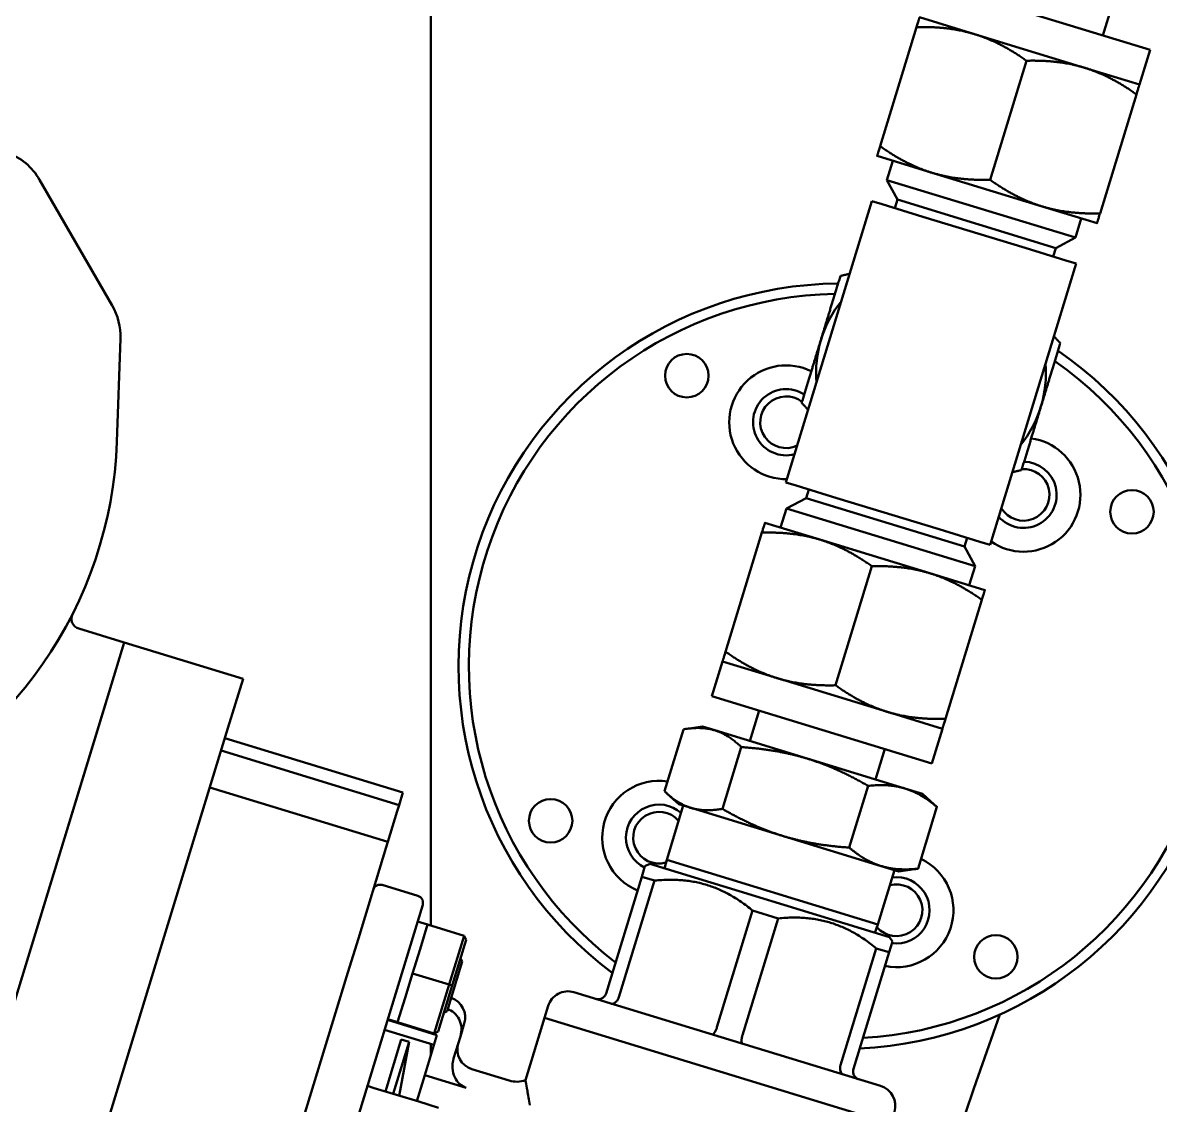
# Model space of a CAD drawing. Header units: inches. Extents: x 11 to 1621, y 11 to 1332.
# Drawn here: x 1194.728 to 1199.057, y 375.21 to 379.331 of the extents above; entities that cross this region are included whole.
import ezdxf

# ---------------------------------------------------------------- set-up
doc = ezdxf.new("R2010")
doc.units = ezdxf.units.IN
doc.header["$LTSCALE"] = 48
doc.header["$MEASUREMENT"] = 0
doc.layers.add('Visible (ANSI)', color=7, linetype='Continuous', lineweight=50)

msp = doc.modelspace()

# ---------------------------------------------------------------- linework, layer by layer
at = {"layer": 'Visible (ANSI)'}
for p, q in [((1196.281653, 387.130235), (1196.281653, 375.893807)), ((1198.181368, 379.48323), (1199.018135, 379.227405)), ((1198.875374, 379.401763), (1198.838828, 379.282224)), ((1198.350213, 379.287304), (1198.141021, 379.35126)), ((1197.991057, 378.860748), (1198.129596, 379.313891)), ((1198.768596, 379.159391), (1198.350213, 379.287304)), ((1199.018135, 379.227405), (1198.977788, 379.095435)), ((1198.40944, 378.732836), (1198.54798, 379.185979)), ((1198.977788, 379.095435), (1198.768596, 379.159391)), ((1198.827823, 378.604923), (1198.966363, 379.058066)), ((1197.979632, 378.82338), (1198.188824, 378.759423)), ((1198.039401, 378.805106), (1198.017049, 378.731997)), ((1194.792434, 378.732894), (1195.068607, 378.254548)), ((1198.017049, 378.731997), (1198.734278, 378.512718)), ((1198.056586, 378.657638), (1198.017049, 378.731997)), ((1198.188824, 378.759423), (1198.607207, 378.631511)), ((1197.959813, 378.651671), (1197.632357, 377.58061)), ((1197.959813, 378.651671), (1197.998663, 378.639794)), ((1198.154063, 378.592283), (1197.998663, 378.639794)), ((1198.056586, 378.657638), (1198.046646, 378.625124)), ((1198.056586, 378.657638), (1198.659919, 378.473181)), ((1198.607207, 378.631511), (1198.816399, 378.567554)), ((1198.542561, 378.473507), (1198.154063, 378.592283)), ((1198.75663, 378.585828), (1198.734278, 378.512718)), ((1198.659919, 378.473181), (1198.734278, 378.512718)), ((1198.697961, 378.425997), (1198.542561, 378.473507)), ((1198.659919, 378.473181), (1198.649978, 378.440667)), ((1198.697961, 378.425997), (1198.736811, 378.414119)), ((1198.736811, 378.414119), (1198.409355, 377.343058)), ((1195.100111, 378.128194), (1195.08641, 377.735844)), ((1197.671207, 377.568732), (1197.632357, 377.58061)), ((1197.671207, 377.568732), (1197.826606, 377.521222)), ((1197.709249, 377.521548), (1197.719189, 377.554063)), ((1197.709249, 377.521548), (1197.63489, 377.482011)), ((1198.312581, 377.337091), (1197.709249, 377.521548)), ((1198.215105, 377.402446), (1197.826606, 377.521222)), ((1197.612538, 377.408902), (1197.63489, 377.482011)), ((1198.352119, 377.262732), (1197.63489, 377.482011)), ((1197.761961, 377.363218), (1197.552769, 377.427175)), ((1197.541345, 377.389806), (1197.402805, 376.936663)), ((1198.215105, 377.402446), (1198.370505, 377.354936)), ((1198.180344, 377.235306), (1197.761961, 377.363218)), ((1198.312581, 377.337091), (1198.322522, 377.369605)), ((1198.312581, 377.337091), (1198.352119, 377.262732)), ((1198.409355, 377.343058), (1198.370505, 377.354936)), ((1197.959728, 377.261894), (1197.821188, 376.80875)), ((1198.329767, 377.189623), (1198.352119, 377.262732)), ((1198.389536, 377.17135), (1198.180344, 377.235306)), ((1198.378111, 377.133981), (1198.239571, 376.680838)), ((1195.114721, 376.971624), (1194.941458, 377.024596)), ((1195.057168, 376.783375), (1195.114721, 376.971624)), ((1195.566519, 376.833496), (1195.114721, 376.971624)), ((1197.351033, 376.767324), (1197.39138, 376.899295)), ((1197.39138, 376.899295), (1197.600572, 376.835338)), ((1195.508965, 376.645247), (1195.566519, 376.833496)), ((1197.600572, 376.835338), (1198.018955, 376.707426)), ((1194.251419, 374.147889), (1195.057168, 376.783375)), ((1194.26293, 374.185539), (1195.045657, 376.745725)), ((1198.187799, 376.511499), (1197.351033, 376.767324)), ((1197.53034, 376.712505), (1197.494904, 376.596601)), ((1198.018955, 376.707426), (1198.228147, 376.643469)), ((1195.508965, 376.645247), (1194.703216, 374.009761)), ((1197.170413, 376.405901), (1197.242242, 376.640845)), ((1197.315597, 376.65142), (1197.256391, 376.643099)), ((1197.361705, 376.637324), (1197.315597, 376.65142)), ((1198.187799, 376.511499), (1198.228147, 376.643469)), ((1196.175151, 376.400404), (1195.497455, 376.607597)), ((1197.713197, 376.529862), (1197.361705, 376.637324)), ((1195.482945, 376.560137), (1196.160641, 376.352945)), ((1197.390884, 376.338496), (1197.462714, 376.57344)), ((1198.008492, 376.566319), (1197.973057, 376.450415)), ((1198.085472, 376.416046), (1197.713197, 376.529862)), ((1197.873395, 376.190977), (1197.945225, 376.425921)), ((1196.11786, 376.213014), (1195.440164, 376.420207)), ((1196.160641, 376.352945), (1196.175151, 376.400404)), ((1197.225313, 376.356113), (1197.180882, 376.39612)), ((1198.152364, 376.395595), (1198.085472, 376.416046)), ((1198.152364, 376.395595), (1198.196795, 376.355589)), ((1196.160641, 376.352945), (1196.153431, 376.329363)), ((1197.178808, 376.144148), (1197.242048, 376.350997)), ((1197.225313, 376.356113), (1197.271421, 376.342017)), ((1197.271421, 376.342017), (1197.622912, 376.234555)), ((1198.135435, 376.110864), (1198.207264, 376.345808)), ((1196.153431, 376.329363), (1196.11786, 376.213014)), ((1196.11786, 376.213014), (1196.111733, 376.192974)), ((1197.622912, 376.234555), (1197.995188, 376.120739)), ((1196.005522, 375.845573), (1196.111733, 376.192974)), ((1197.114124, 376.128684), (1197.096258, 376.12083)), ((1198.027083, 375.849565), (1197.114124, 376.128684)), ((1197.169959, 376.111614), (1197.178808, 376.144148)), ((1197.982104, 375.898556), (1197.178808, 376.144148)), ((1196.94804, 375.636031), (1197.083868, 376.080305)), ((1197.096258, 376.12083), (1197.083868, 376.080305)), ((1197.083868, 376.080305), (1197.132407, 376.065465)), ((1197.982104, 375.898556), (1198.045344, 376.105405)), ((1197.995188, 376.120739), (1198.06208, 376.100288)), ((1198.06208, 376.100288), (1198.121286, 376.108609)), ((1196.096447, 376.048714), (1196.231986, 376.007276)), ((1197.132407, 376.065465), (1196.996578, 375.621191)), ((1196.212298, 375.848619), (1196.250283, 375.972863)), ((1197.370123, 375.506987), (1197.505952, 375.951261)), ((1197.505952, 375.951261), (1197.603029, 375.921582)), ((1196.268498, 375.897783), (1196.230848, 375.909293)), ((1197.603029, 375.921582), (1197.467201, 375.477308)), ((1196.268511, 375.897825), (1196.240108, 375.804924)), ((1196.407815, 375.855236), (1196.268511, 375.897825)), ((1197.971248, 375.866635), (1197.982104, 375.898556)), ((1196.212298, 375.848619), (1195.728849, 374.267328)), ((1196.005522, 375.845573), (1195.965786, 375.715602)), ((1196.35101, 375.669434), (1196.407815, 375.855236)), ((1196.415657, 375.840487), (1196.362305, 375.665981)), ((1196.407815, 375.855236), (1196.415657, 375.840487)), ((1198.025113, 375.792538), (1198.037502, 375.833063)), ((1198.027083, 375.849565), (1198.037502, 375.833063)), ((1196.240108, 375.804924), (1196.211705, 375.712023)), ((1197.840746, 375.363103), (1197.976574, 375.807378)), ((1198.025113, 375.792538), (1197.889285, 375.348264)), ((1197.976574, 375.807378), (1198.025113, 375.792538)), ((1196.34294, 375.568978), (1196.400494, 375.757227)), ((1196.400494, 375.757227), (1196.393959, 375.769518)), ((1195.601789, 374.525021), (1195.965786, 375.715602)), ((1196.211705, 375.712023), (1196.183303, 375.619123)), ((1196.35101, 375.669434), (1196.211705, 375.712023)), ((1196.294204, 375.483632), (1196.35101, 375.669434)), ((1196.362305, 375.665981), (1196.308953, 375.491474)), ((1196.362305, 375.665981), (1196.35101, 375.669434)), ((1196.183303, 375.619123), (1196.1549, 375.526222)), ((1197.993025, 375.283612), (1196.825882, 375.640443)), ((1196.34294, 375.568978), (1196.33065, 375.562444)), ((1196.727561, 375.588165), (1196.713748, 375.542985)), ((1196.116342, 375.534762), (1196.304591, 375.477208)), ((1196.11725, 375.537732), (1196.1549, 375.526222)), ((1196.294204, 375.483632), (1196.1549, 375.526222)), ((1196.393597, 375.472088), (1196.408557, 375.521018)), ((1196.713748, 375.542985), (1196.641231, 375.305792)), ((1198.031491, 375.140111), (1196.713748, 375.542985)), ((1196.713748, 375.542985), (1198.031491, 375.140111)), ((1196.104965, 375.497549), (1196.293214, 375.439996)), ((1196.258008, 375.324842), (1196.304591, 375.477208)), ((1196.308953, 375.491474), (1196.294204, 375.483632)), ((1196.393597, 375.472088), (1196.367877, 375.387959)), ((1196.168771, 375.460529), (1196.10834, 375.262868)), ((1196.198891, 375.451321), (1196.13846, 375.253659)), ((1196.1612, 375.246707), (1196.198891, 375.451321)), ((1196.198891, 375.451321), (1196.168771, 375.460529)), ((1196.281653, 375.44353), (1196.281653, 375.402181)), ((1196.437814, 375.347398), (1196.579115, 375.304198)), ((1196.227887, 375.226319), (1196.258008, 375.324842)), ((1196.416137, 375.276497), (1196.258008, 375.324842)), ((1196.039638, 375.283872), (1196.065992, 375.275815)), ((1196.235416, 375.224017), (1196.065992, 375.275815)), ((1196.235416, 375.224017), (1196.310716, 375.200995))]:
    msp.add_line(p, q, dxfattribs=at)
for centre, radius in [((1247.196979, 358.380235), 48.3125), ((1197.255206, 377.987304), 0.082677), ((1198.949447, 377.469323), 0.082677), ((1196.737225, 376.293064), 0.082677), ((1198.431466, 375.775082), 0.082677)]:
    msp.add_circle(centre, radius, dxfattribs=at)
for centre, radius, start, end in [((1247.196979, 358.380235), 50.625, 150.3890484, 174.5628914), ((1247.196979, 358.380235), 50.62647, 150.4164762, 174.5630497), ((1194.587861, 378.614784), 0.23622, 30, 70.158699), ((1197.843336, 376.881193), 1.456693, 90.477896, 233.254802), ((1197.843336, 376.881193), 1.417323, 90.979733, 232.682492), ((1194.864034, 378.136438), 0.23622, 358, 30), ((1198.184584, 377.997365), 0.4375, 141.213211, 163), ((1198.184584, 377.997365), 0.4375, 163, 184.786789), ((1197.843336, 376.881193), 1.456693, 272.745198, 55.522104), ((1197.633263, 377.809967), 0.216535, 63.713945, 270.799188), ((1197.843336, 376.881193), 1.417323, 273.317508, 55.020267), ((1198.184584, 377.997365), 0.4375, 343, 4.786789), ((1197.633263, 377.809967), 0.125984, 56.898265, 284.694544), ((1197.633263, 377.809967), 0.098425, 52.206556, 295.26031), ((1198.184584, 377.997365), 0.4375, 321.213211, 343), ((1193.512566, 377.790804), 1.574803, 292.194967, 358), ((1198.536858, 377.533711), 0.216535, 235.200812, 82.286055), ((1198.536858, 377.533711), 0.125984, 221.305456, 89.101735), ((1198.536858, 377.533711), 0.098425, 210.73969, 93.793444), ((1194.952968, 377.062246), 0.03937, 153.169635, 253), ((1197.149814, 376.228676), 0.216535, 81.529657, 247.784091), ((1197.149814, 376.228676), 0.125984, 48.40194, 244.010701), ((1197.149814, 376.228676), 0.098425, 40.805165, 285.424789), ((1198.053409, 375.952419), 0.216535, 258.215909, 64.470343), ((1198.053409, 375.952419), 0.125984, 261.989299, 97.59806), ((1196.088389, 376.022359), 0.027559, 73, 163), ((1198.053409, 375.952419), 0.098425, 220.575211, 105.194835), ((1196.223928, 375.980921), 0.027559, 343, 73), ((1196.333257, 375.54404), 0.07874, 343, 71.567456), ((1196.80286, 375.565144), 0.07874, 73, 163), ((1247.196979, 358.380235), 51.6875, 160.5924941, 174.6749842), ((1196.460835, 375.422698), 0.07874, 163, 253), ((1197.970004, 375.208312), 0.07874, 343, 73)]:
    msp.add_arc(centre, radius, start, end, dxfattribs=at)
for points, weights in [([(1198.129596, 379.313891), (1198.141021, 379.35126), (1198.141021, 379.35126)], [1, 1.0379548493, 1]), ([(1198.350213, 379.287304), (1198.253127, 379.316986), (1198.129596, 379.313891)], [1, 1.0379548493, 1]), ([(1198.54798, 379.185979), (1198.447299, 379.257621), (1198.350213, 379.287304)], [1, 1.0379548493, 1]), ([(1198.768596, 379.159391), (1198.67151, 379.189073), (1198.54798, 379.185979)], [1, 1.0379548493, 1]), ([(1198.966363, 379.058066), (1198.865682, 379.129709), (1198.768596, 379.159391)], [1, 1.0379548493, 1]), ([(1198.977788, 379.095435), (1198.977788, 379.095435), (1198.966363, 379.058066)], [1, 1.0379548493, 1]), ([(1197.979632, 378.82338), (1197.979632, 378.82338), (1197.991057, 378.860748)], [1, 1.0379548493, 1]), ([(1197.991057, 378.860748), (1198.091737, 378.789106), (1198.188824, 378.759423)], [1, 1.0379548493, 1]), ([(1198.188824, 378.759423), (1198.28591, 378.729741), (1198.40944, 378.732836)], [1, 1.0379548493, 1]), ([(1198.40944, 378.732836), (1198.510121, 378.661193), (1198.607207, 378.631511)], [1, 1.0379548493, 1]), ([(1198.607207, 378.631511), (1198.704293, 378.601829), (1198.827823, 378.604923)], [1, 1.0379548493, 1]), ([(1198.827823, 378.604923), (1198.816399, 378.567554), (1198.816399, 378.567554)], [1, 1.0379548493, 1]), ([(1197.840051, 378.366831), (1197.857932, 378.370959), (1197.875211, 378.374948)], [1, 1.00498223303, 1.00865645687]), ([(1197.766201, 378.125277), (1197.800475, 378.237383), (1197.840051, 378.366831)], [1, 1.0379548493, 1]), ([(1197.69235, 377.883723), (1197.731927, 378.013172), (1197.766201, 378.125277)], [1, 1.0379548493, 1]), ([(1198.652208, 378.137396), (1198.664302, 378.124427), (1198.676818, 378.111006)], [1.00865645687, 1.00498223303, 1]), ([(1198.676818, 378.111006), (1198.637241, 377.981557), (1198.602967, 377.869452)], [1, 1.0379548493, 1]), ([(1197.71696, 377.857333), (1197.704866, 377.870302), (1197.69235, 377.883723)], [1.00865645687, 1.00498223303, 1]), ([(1198.602967, 377.869452), (1198.568693, 377.757347), (1198.529117, 377.627898)], [1, 1.0379548493, 1]), ([(1198.529117, 377.627898), (1198.511235, 377.62377), (1198.493957, 377.619781)], [1, 1.00498223303, 1.00865645687]), ([(1197.541345, 377.389806), (1197.552769, 377.427175), (1197.552769, 377.427175)], [1, 1.0379548493, 1]), ([(1197.761961, 377.363218), (1197.664875, 377.392901), (1197.541345, 377.389806)], [1, 1.0379548493, 1]), ([(1197.959728, 377.261894), (1197.859047, 377.333536), (1197.761961, 377.363218)], [1, 1.0379548493, 1]), ([(1198.180344, 377.235306), (1198.083258, 377.264988), (1197.959728, 377.261894)], [1, 1.0379548493, 1]), ([(1198.378111, 377.133981), (1198.27743, 377.205624), (1198.180344, 377.235306)], [1, 1.0379548493, 1]), ([(1198.389536, 377.17135), (1198.389536, 377.17135), (1198.378111, 377.133981)], [1, 1.0379548493, 1]), ([(1197.39138, 376.899295), (1197.39138, 376.899295), (1197.402805, 376.936663)], [1, 1.0379548493, 1]), ([(1197.402805, 376.936663), (1197.503486, 376.86502), (1197.600572, 376.835338)], [1, 1.0379548493, 1]), ([(1197.600572, 376.835338), (1197.697658, 376.805656), (1197.821188, 376.80875)], [1, 1.0379548493, 1]), ([(1197.821188, 376.80875), (1197.921869, 376.737108), (1198.018955, 376.707426)], [1, 1.0379548493, 1]), ([(1198.018955, 376.707426), (1198.116041, 376.677743), (1198.239571, 376.680838)], [1, 1.0379548493, 1]), ([(1197.361705, 376.637324), (1197.310545, 376.652965), (1197.242242, 376.640845)], [1, 1.0379548493, 1]), ([(1198.239571, 376.680838), (1198.228147, 376.643469), (1198.228147, 376.643469)], [1, 1.0379548493, 1]), ([(1197.462714, 376.57344), (1197.412866, 376.621682), (1197.361705, 376.637324)], [1, 1.0379548493, 1]), ([(1197.713197, 376.529862), (1197.60123, 376.564094), (1197.462714, 376.57344)], [1, 1.0379548493, 1]), ([(1197.945225, 376.425921), (1197.825164, 376.49563), (1197.713197, 376.529862)], [1, 1.0379548493, 1]), ([(1198.085472, 376.416046), (1198.024666, 376.434636), (1197.945225, 376.425921)], [1, 1.0379548493, 1]), ([(1197.170413, 376.405901), (1197.22026, 376.357658), (1197.271421, 376.342017)], [1, 1.0379548493, 1]), ([(1198.207264, 376.345808), (1198.146278, 376.397456), (1198.085472, 376.416046)], [1, 1.0379548493, 1]), ([(1197.271421, 376.342017), (1197.322582, 376.326375), (1197.390884, 376.338496)], [1, 1.0379548493, 1]), ([(1197.390884, 376.338496), (1197.510945, 376.268787), (1197.622912, 376.234555)], [1, 1.0379548493, 1]), ([(1198.196795, 376.355589), (1198.202001, 376.350902), (1198.207264, 376.345808)], [1.00696041845, 1.00387603962, 1]), ([(1197.622912, 376.234555), (1197.734879, 376.200323), (1197.873395, 376.190977)], [1, 1.0379548493, 1]), ([(1197.873395, 376.190977), (1197.934381, 376.13933), (1197.995188, 376.120739)], [1, 1.0379548493, 1]), ([(1197.995188, 376.120739), (1198.055994, 376.102149), (1198.135435, 376.110864)], [1, 1.0379548493, 1]), ([(1198.135435, 376.110864), (1198.128223, 376.109584), (1198.121286, 376.108609)], [1, 1.00387603962, 1.00696041845]), ([(1197.132407, 376.065465), (1197.342832, 376.085729), (1197.505952, 375.951261)], [1.56628897925, 1.72291787713, 1.56628897925]), ([(1197.603029, 375.921582), (1197.813455, 375.941845), (1197.976574, 375.807378)], [1.56628897925, 1.72291787713, 1.56628897925])]:
    msp.add_rational_spline(points, weights, degree=2, dxfattribs=at)
for points, knots in [([(1196.908711, 375.61512), (1196.908762, 375.615104), (1196.908813, 375.615089), (1196.910937, 375.614451), (1196.913071, 375.614044), (1196.917386, 375.613674), (1196.919558, 375.613711), (1196.925766, 375.614464), (1196.929703, 375.615742), (1196.936802, 375.619713), (1196.939916, 375.622336), (1196.944963, 375.628606), (1196.946859, 375.632177), (1196.948036, 375.636019), (1196.948038, 375.636025), (1196.94804, 375.636031)], [-0.254637744, -0.254637744, -0.254637744, -0.254637744, -0.254225765, -0.254225765, -0.237355132, -0.237355132, -0.220510331, -0.220510331, -0.188784196, -0.188784196, -0.157802983, -0.157802983, -0.127196878, -0.127196878, -0.127149605, -0.127149605, -0.127149605, -0.127149605]), ([(1196.966702, 375.59739), (1196.966737, 375.59738), (1196.966771, 375.597369), (1196.968225, 375.596937), (1196.969706, 375.596729), (1196.972743, 375.596749), (1196.974293, 375.596977), (1196.978783, 375.598255), (1196.981704, 375.599844), (1196.987121, 375.604329), (1196.989575, 375.607153), (1196.993731, 375.613696), (1196.995398, 375.617337), (1196.996575, 375.621179), (1196.996577, 375.621185), (1196.996578, 375.621191)], [-0.000411925, -0.000411925, -0.000411925, -0.000411925, 0, 0, 0.016868419, 0.016868419, 0.03371101, 0.03371101, 0.065432981, 0.065432981, 0.096410129, 0.096410129, 0.127012218, 0.127012218, 0.127059485, 0.127059485, 0.127059485, 0.127059485]), ([(1196.393597, 375.472088), (1196.396791, 375.482534), (1196.398281, 375.495557), (1196.396587, 375.516755), (1196.393334, 375.52873), (1196.384261, 375.546747), (1196.377026, 375.556065), (1196.3628, 375.56814), (1196.353692, 375.573287), (1196.345149, 375.576205)], [-0.309168239, -0.309168239, -0.309168239, -0.309168239, -0.225931358, -0.225931358, -0.147130894, -0.147130894, -0.072218735, -0.072218735, -0.004943741, -0.004943741, -0.004943741, -0.004943741]), ([(1197.351463, 375.479757), (1197.351479, 375.479752), (1197.351495, 375.479747), (1197.352784, 375.479375), (1197.354286, 375.479812), (1197.357553, 375.482238), (1197.359289, 375.484191), (1197.362746, 375.489331), (1197.364434, 375.492439), (1197.367547, 375.499384), (1197.368944, 375.503129), (1197.370123, 375.506987)], [-0.254604276, -0.254604276, -0.254604276, -0.254604276, -0.254192405, -0.254192405, -0.221582257, -0.221582257, -0.189328118, -0.189328118, -0.157826889, -0.157826889, -0.127059485, -0.127059485, -0.127059485, -0.127059485]), ([(1197.467201, 375.477308), (1197.466021, 375.47345), (1197.465085, 375.469563), (1197.463782, 375.462065), (1197.463444, 375.458544), (1197.463436, 375.45235), (1197.463783, 375.449761), (1197.465135, 375.445922), (1197.466135, 375.444721), (1197.467412, 375.444308), (1197.467428, 375.444303), (1197.467444, 375.444298)], [-0.127149605, -0.127149605, -0.127149605, -0.127149605, -0.096378163, -0.096378163, -0.0648728, -0.0648728, -0.032614428, -0.032614428, 0, 0, 0.000411925, 0.000411925, 0.000411925, 0.000411925]), ([(1196.416137, 375.276497), (1196.407359, 375.279181), (1196.397825, 375.284698), (1196.383433, 375.297634), (1196.376377, 375.307594), (1196.367416, 375.326985), (1196.364271, 375.340038), (1196.362828, 375.362864), (1196.364461, 375.376787), (1196.367877, 375.387959)], [0.635947237, 0.635947237, 0.635947237, 0.635947237, 0.705892069, 0.705892069, 0.783405476, 0.783405476, 0.868663282, 0.868663282, 0.957682418, 0.957682418, 0.957682418, 0.957682418]), ([(1197.840746, 375.363103), (1197.840744, 375.363097), (1197.840742, 375.363092), (1197.839569, 375.359248), (1197.838915, 375.355297), (1197.838702, 375.347549), (1197.839157, 375.343835), (1197.84114, 375.337088), (1197.842673, 375.334138), (1197.845681, 375.330567), (1197.846838, 375.329512), (1197.849345, 375.327796), (1197.850689, 375.32714), (1197.852136, 375.326686), (1197.852171, 375.326675), (1197.852205, 375.326665)], [0.127149605, 0.127149605, 0.127149605, 0.127149605, 0.127196878, 0.127196878, 0.157802983, 0.157802983, 0.188784197, 0.188784197, 0.220510332, 0.220510332, 0.237355132, 0.237355132, 0.254225765, 0.254225765, 0.254637744, 0.254637744, 0.254637744, 0.254637744]), ([(1197.889285, 375.348264), (1197.888105, 375.344406), (1197.88768, 375.340363), (1197.888377, 375.332254), (1197.889529, 375.328277), (1197.893313, 375.320923), (1197.895942, 375.317636), (1197.902331, 375.312257), (1197.906046, 375.310226), (1197.910095, 375.308966), (1197.910145, 375.308951), (1197.910196, 375.308935)], [-0.127149604, -0.127149604, -0.127149604, -0.127149604, -0.096378163, -0.096378163, -0.0648728, -0.0648728, -0.032614428, -0.032614428, 0, 0, 0.000411925, 0.000411925, 0.000411925, 0.000411925]), ([(1196.579115, 375.304198), (1196.58928, 375.301104), (1196.600089, 375.299659), (1196.621061, 375.300284), (1196.63149, 375.302272), (1196.641231, 375.305792)], [0, 0, 0, 0, 0.080960965, 0.080960965, 0.159881224, 0.159881224, 0.159881224, 0.159881224]), ([(1196.657483, 375.210251), (1196.654321, 375.231713), (1196.65117, 375.250542), (1196.646109, 375.279564), (1196.644121, 375.29038), (1196.641788, 375.302869), (1196.641236, 375.305784), (1196.641233, 375.305789)], [0.000001, 0.000001, 0.000001, 0.000001, 0.25176983, 0.25176983, 0.482531752, 0.482531752, 0.673093682, 0.673093682, 0.673093682, 0.673093682])]:
    msp.add_open_spline(points, degree=3, knots=knots, dxfattribs=at)
msp.add_open_spline([(1196.579115, 375.304198), (1196.579115, 375.304198), (1196.579115, 375.304198), (1196.579115, 375.304198)], degree=3, dxfattribs=at)

doc.saveas('drawing.dxf')
